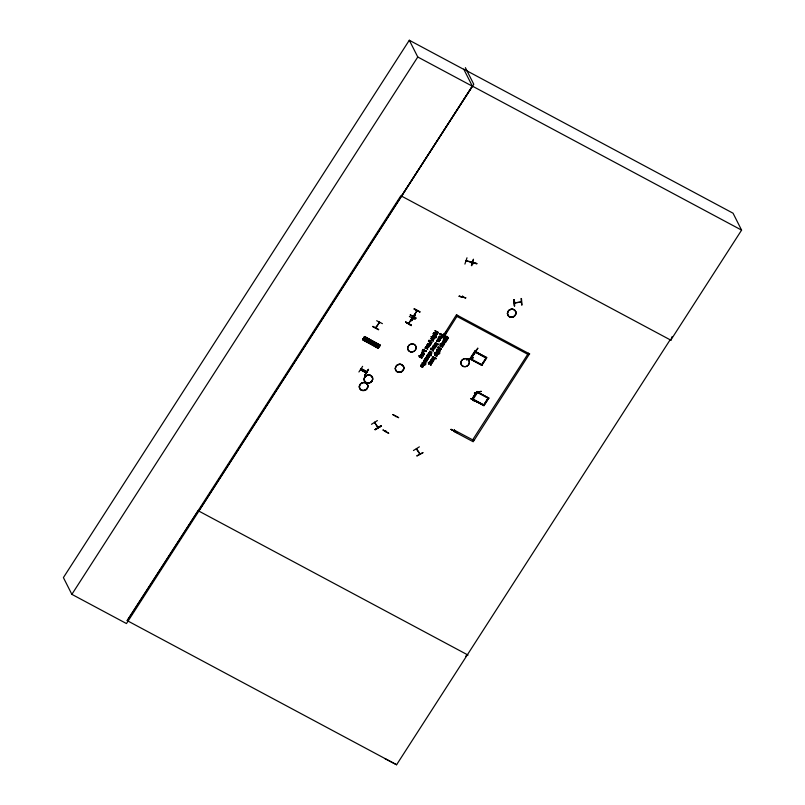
<?xml version="1.0" encoding="UTF-8"?>
<svg xmlns="http://www.w3.org/2000/svg" width="805" height="805" viewBox="0 0 805 805"><rect width="100%" height="100%" fill="white"/><g stroke="black" fill="none" stroke-linecap="round" stroke-linejoin="round"><path stroke-width="1.21" d="M422.082 353.687L422.987 352.791L424.024 354.039M427.767 344.46L427.948 345.023M424.939 363.588L424.376 362.532M435.525 336.54L435.314 335.826M441.975 343.715L442.036 344.228L442.015 343.494M430.172 344.59L429.88 345.637A1.097 0.996 -26.8 0 1 429.246 345.989L427.847 345.486M433.623 360.429L433.332 361.465A1.097 0.996 -26.8 0 1 432.708 361.827L431.561 361.485M435.968 346.653L435.757 345.848M441.663 337.335L441.371 338.382A1.097 0.996 -26.8 0 1 440.748 338.734L439.882 338.523M441.724 337.708L440.627 336.238M416.125 318.005L410.309 314.735M423.571 361.274L424.406 360.137L423.853 360.62M431.118 338.553L431.4 339.297M438.182 349.179L439.017 348.032L438.333 348.686M474.87 351.936L486.472 358.134L474.759 351.684M476.942 392.266L488.555 398.495M477.224 391.864L472.233 399.401L477.244 391.703M470.341 359.111L475.232 351.453L470.392 359.141L469.808 358.819L481.863 365.299L486.773 357.662L474.719 351.191L486.683 357.581L481.762 365.218M488.796 398.093L477.144 391.864M451.142 429.478L456.948 432.597L451.112 429.327M422.303 350.889L422.394 351.453M427.485 358.799L426.791 359.765L426.076 359.282L426.61 358.658M427.948 358.778L427.103 359.936L427.938 358.929M444.843 334.618L445.608 334.769L445.004 334.176M408.356 323.288L408.658 323.801L412.22 317.824M416.336 310.881C418.077 310.066 411.969 317.955 413.69 315.671M416.738 310.398L416.94 310.509M473.33 262.883L473.219 263.829L473.682 263.185M473.34 400.82L473.853 400.568M473.914 400.518L473.582 400.075M422.031 357.36L421.619 358.336L421.337 357.883M423.44 366.094L423.37 365.47M360.6 369.565L366.426 372.645L360.59 369.616M427.465 355.005L428.25 353.637L431.46 355.448L430.182 355.176L429.266 356.474L427.868 355.971M432.849 357.088L436.31 358.527L435.032 358.255L434.116 359.543L432.516 358.879M434.72 344.701L435.374 342.558L438.584 344.379L437.306 344.107L436.129 345.425L434.65 344.57M437.306 344.107L437.024 345.083M444.742 338.462L445.668 338.382L445.759 339.096M474.719 351.292L469.879 358.809M476.802 391.683L488.856 398.052L483.946 405.69L471.891 399.24L476.832 391.602L471.891 399.24L483.976 405.579M385.605 431.239L385.977 431.691L386.008 431.158M422.816 351.101L422.977 350.366M442.036 344.228L442.146 342.709M427.918 355.055L428.572 354.321C431.641 354.864 428.381 357.43 427.817 355.045M435.052 343.987L435.696 343.242C437.739 343.161 436.843 345.546 435.535 344.671M436.994 343.946L436.35 344.993L435.002 344.228M432.798 358.507L433.412 357.39C435.918 357.47 434.126 360.338 432.929 358.597M424.356 364.977C428.059 362.924 423.229 365.369 424.819 363.639M434.398 337.728L436.089 337.677L436.109 336.369L435.586 337.426L434.599 337.315L435.404 336.591M438.484 353.435C441.11 351.332 437.88 354.623 438.564 352.882M459.172 296.19L465.783 297.84L459.182 296.149M459.212 296.361L465.753 297.87M424.376 363.588L423.772 364.333L422.504 363.206M422.514 363.659L423.309 362.602L424.476 363.598M434.952 336.158L434.358 337.285L433.09 336.158M433.1 336.611L433.221 335.906M436.441 352.369L437.769 353.184L436.511 352.057M436.511 352.51L436.994 351.493L438.252 351.976M427.395 354.874L427.596 355.78M432.235 357.943L432.436 358.849M432.265 358.275L433.16 357.36M425.503 358.527L425.765 359.221M425.09 358.859L425.835 357.48L425.654 359.141L427.133 358.165L428.019 358.919M429.779 345.103L429.629 344.389M433.201 360.65L432.406 361.284M422.373 351.03L423.098 349.44L426.227 351.211L424.758 350.869L422.997 351.926M424.406 363.458L424.265 364.011M434.992 336.41L434.287 337.154L433.03 336.48M435.455 336.399L434.599 337.315M438.866 352.298L438.021 353.214M422.082 353.546L423.058 352.932M433.573 346.291L434.549 345.677M431.289 360.439L431.762 359.835M443.998 344.178L443.595 343.192M469.868 358.648L469.879 359.644L470.029 358.899M438.473 349.612L440.476 350.286L438.695 348.646M431.329 352.922L430.635 353.757L428.602 353.083L430.967 354.442L431.51 353.445M424.406 353.757L424.124 354.572A1.097 0.996 -26.8 0 1 423.49 354.935L421.88 354.25M430.162 344.822L429.81 345.496M433.613 360.65L433.261 361.324A1.097 0.996 -26.8 0 1 432.637 361.687L431.842 361.616M445.869 341.612L445.588 342.427M438.172 348.716L438.393 349.622M421.065 365.661C422.786 364.675 421.196 364.494 421.085 365.903M380.091 345.204L378.119 348.364L362.552 339.811L364.735 336.53L364.172 337.285M362.844 339.388L378.39 347.971L362.612 339.418M378.219 348.042L378.752 347.418L363.015 338.935L378.773 347.368L363.206 338.814M364.363 337.104L364.071 337.537L379.668 346.059L364.101 337.506M379.638 346.09L380.292 345.083L364.685 336.611M444.38 344.288L444.461 344.047A1.067 0.976 -26.8 0 0 444.36 343.383L444.149 343.041M464.898 264.1L467.001 257.781M466.548 261.051L465.984 260.83L472.283 262.038M466.477 260.659L466.608 261.253L465.914 261.051M465.793 260.81L476.942 263.577L470.412 262.027M471.78 265.72L473.481 259.19L471.378 265.519M462.724 296.21L462.281 296.793M462.261 296.643L462.714 297.035L462.493 296.149M422.021 357.5L421.619 358.336M431.228 364.403C431.269 366.446 430.786 362.21 429.739 362.844M374.436 422.182L377.917 427.797L377.475 427.143M374.607 422.424L378.018 427.324M388.694 433.211L382.888 429.93L388.634 433.342M444.481 337.798L445.276 336.178C449.683 335.745 448.355 340.877 445.829 339.187M441.673 343.624L442.589 342.497L444.008 342.99M384.84 758.562L396.593 764.75L670.142 339.801L670.776 340.143L672.105 336.621M375.824 327.806L376.026 327.122M379.618 322.463L379.346 321.97M408.799 323.117L408.497 323.63L412.15 317.965M454.01 430.846L454.503 430.101M430.474 365.037L430.786 364.293L430.826 365.228M420.643 355.679L421.367 355.106L423.319 355.74L420.955 354.371L420.774 354.894L420.955 354.371M426.489 357.48L427.193 356.665L426.167 357.118M433.12 349.632L431.852 348.957L432.134 348.424M430.554 348.676L431.289 349.169L430.806 348.293L432.154 348.686L432.859 347.861L434.489 348.726M429.88 362.803L430.584 361.998L432.204 362.874M422.434 350.819L423.098 349.44M442.086 343.634L442.498 342.96L443.485 343.212M515.19 302.398L514.677 302.942L514.395 302.428M520.594 301.825L521.358 301.714M372.906 326.327L378.682 329.456M372.775 326.75L378.581 329.819M411.365 325.19L405.599 322.05L411.385 325.15M411.254 325.612L405.589 322.07L411.254 325.562M415.954 318.267L410.178 315.147M420.26 355.719C421.81 353.838 419.938 356.585 419.314 355.538L419.133 356.062L419.314 355.538M431.752 348.474L432.537 347.69L432.084 348.545M428.874 364.182L429.005 363.307C426.992 362.27 431.118 362.924 430.162 361.264L432.526 362.632M363.025 339.016L378.581 347.569M364.464 336.953L380.03 345.506M379.739 345.838L364.323 337.164M380.111 345.285L364.494 336.571M476.852 263.829L470.301 262.38M360.439 369.847L366.235 372.926M434.589 343.936L435.445 343.212M441.21 337.708L439.852 337.999M433.16 360.791L432.577 361.284M438.785 352.821L438.725 351.725M427.878 344.168L429.025 345.597M427.878 344.46L428.391 343.826L429.226 344.158M443.595 340.958L443.776 341.944M424.336 353.989L424.054 354.431A1.097 0.996 -26.8 0 1 423.42 354.794L423.168 354.824M435.827 346.744L435.545 347.186A1.097 0.996 -26.8 0 1 434.911 347.549M430.947 360.197L431.228 359.755A1.107 1.006 -26.8 0 1 431.862 359.402L432.657 359.473M445.799 341.843L445.517 342.286A1.097 0.996 -26.8 0 1 444.893 342.648L444.642 342.668M431.239 338.533L432.094 337.848L431.108 336.711L434.378 338.553L432.416 338.02L431.591 338.674M423.641 360.65L423.672 361.586M422.867 350.829L423.189 350.024C425.754 349.954 423.561 352.811 422.766 351.101M431.722 353.405L431.601 352.359L429.749 351.292L430.886 352.52M424.074 361.022L424.738 360.308L424.084 361.334M435.103 354.22L435.294 354.985M435.103 354.492L435.757 353.777L437.477 354.693M438.685 348.917L439.349 348.203L441.371 348.877L438.111 347.036L439.087 348.173M439.792 352.852L439.309 353.757M439.671 353.345L439.6 352.409M431.299 353.033L430.564 353.616L428.854 352.701M423.279 366.205C420.894 369.626 424.557 362.23 421.518 366.818C419.002 365.732 422.434 363.105 423.35 365.39M423.209 366.617L423.279 365.249M444.763 336.983L444.642 338.482M429.93 362.451L429.568 363.095M416.326 448.848L419.596 453.839M463.911 69.461L409.302 40.25L63.404 577.588L71.866 594.352L126.476 623.563L472.374 86.216L463.75 69.15L733.043 213.204L741.596 230.129L670.726 340.213M71.866 594.352L417.775 57.004L409.302 40.25M198.755 511.024L472.304 86.075L741.596 230.129M376.67 320.722L382.415 323.65M375.694 327.645L379.427 322.221L379.326 322.946M375.673 327.544L375.985 328.048L379.547 322.081M362.632 366.325L358.919 371.98M363.739 371.206L364.152 370.572M363.93 371.155C364.937 369.948 362.32 371.357 363.749 370.35M409.353 316.466L415.179 319.464M414.253 308.828L420.059 311.927L414.273 308.828M413.066 315.973L413.368 316.476L417.03 310.841M428.844 340.233L433.533 341.25M428.451 341.129L431.842 342.497L430.705 344.248L431.148 342.568L428.451 341.129L431.218 342.709L430.343 344.057M432.094 337.848L431.108 336.711M433.05 333.934L433.332 333.501L433.523 334.286L433.332 333.501M433.714 332.948L435.243 333.33L436.139 331.932L435.133 330.754L438.182 332.385L438 332.928C436.391 330.533 434.177 334.276 437.105 334.317L433.784 333.089L433.976 332.546M428.522 341.26L428.713 340.726M436.139 331.932L435.133 330.754M419.274 356.977L420.049 356.444L419.667 357.289M425.251 347.941L427.274 348.505L425.181 347.8M427.274 348.505C422.384 345.184 431.862 347.981 425.986 346.553M428.18 347.106L426.841 345.214L428.834 347.166L426.419 346.975L427.666 348.968L424.939 348.183M432.597 336.279L432.778 336.45A1.238 1.127 -26.8 0 1 433.12 335.625L433.965 335.262M433.855 334.327L436.461 335.313L433.925 334.467L434.096 333.944M426.66 345.748L426.841 345.214M420.291 356.062L422.092 357.36M436.069 331.791L435.243 333.33M424.406 350.678L423.068 351.433M424.829 351.01L423.712 352.077L422.575 351.694M423.249 355.599L423.068 356.122M425.966 351.614L426.157 351.071M426.419 346.975L427.666 348.968M430.705 344.248L431.842 342.497M433.231 340.344L433.402 339.821L433.231 340.344L431.48 339.287M434.126 338.935L434.378 338.553M438 332.928L438.182 332.385M439.943 333.864L443.263 335.101L442.207 336.993L442.639 335.313L439.943 333.864L442.639 335.313M440.013 334.005L440.204 333.471M430.625 348.817L430.806 348.293M423.38 362.31L422.534 362.673A1.238 1.127 -26.8 0 0 422.192 363.498L423.883 364.906M424.738 360.308L426.761 360.982L424.396 359.614L424.476 360.278M427.193 356.665L429.135 357.299L426.771 355.931L426.932 356.635M433.362 349.722C433.352 352.298 433.11 349.561 431.53 349.199L431.148 350.044L431.218 349.028M432.607 347.82L432.446 347.116L434.801 348.485M439.168 341.712L439.319 341.219L436.501 341.068L436.672 340.545L438.765 341.25L436.672 340.545M437.477 339.297L439.6 339.71L437.276 339.609L438.765 341.25M439.671 339.851L438.343 337.959L440.325 339.901L437.98 339.861L440.104 340.253M421.146 365.963L422.162 364.947M425.785 362.24L425.614 362.763L424.195 361.375M426.69 360.841L426.519 361.365M427.103 360.449L427.284 359.926L427.103 360.449L425.06 359.06M429.065 357.158L428.884 357.682M431.148 353.928L430.967 354.442M443.263 335.101L442.207 336.993M456.505 314.685L444.32 333.984L445.447 334.588L457.632 315.288M434.962 355.317C433.513 354.25 436.944 353.486 434.348 353.123L434.529 352.6L437.789 354.452M436.461 349.833L436.743 349.4L436.934 350.185L436.743 349.4M442.337 345.375L440.355 345.425L440.124 346.039L441.975 345.184L440.104 344.178L440.285 343.654L443.545 345.506L442.026 345.305L442.337 347.388L442.659 346.885M443.404 339.056L443.575 338.543L446.775 340.243L446.594 340.767L443.334 338.915L446.594 340.767M445.366 336.772L444.924 337.989L446.262 337.245L445.366 336.772L446.332 337.386L445.396 338.301L444.853 337.848L445.437 336.913M428.552 364.011L428.934 363.166L428.27 362.814M429.246 362.924L429.87 362.824L429.347 362.532M436.914 351.262L436.531 351.513A1.238 1.127 -26.8 0 0 436.199 352.338L436.129 352.208M437.266 350.225L439.872 351.211L437.336 350.366L437.518 349.843M430.323 361.968L430.162 361.264M432.919 357.229L433.1 356.706M446.212 338.865C447.157 340.042 448.818 337.245 446.604 337.426L446.181 338.895M446.604 337.426L446.282 338.996M444.179 344.379L443.203 344.862L443.847 344.198M447.731 338.03L446.362 338.955M436.642 356.233L436.813 355.709L436.642 356.233L434.891 355.176M438.634 349.098L440.224 350.668M443.303 345.888L443.545 345.506M448.335 337.818L447.198 339.308L446.081 339.368M481.863 365.299L470.15 359.01L474.97 351.362M481.4 365.037L486.321 357.4M472.847 399.743L477.768 392.105M529.579 353.767L473.189 441.744L453.889 431.43L454.614 430.313L473.793 440.426M488.373 397.791L483.463 405.418L488.383 397.781M127.089 620.575L198.121 510.692L468.047 655.079M401.484 196.078L473.773 84.263L465.381 67.64M415.269 314.896L411.637 320.742L415.289 314.986M413.981 318.317C413.297 316.848 413.981 319.273 413.991 317.774M446.413 331.64L442.619 337.325L446.443 331.489M442.659 337.325L446.463 331.489M446.705 331.61L442.569 337.194M445.346 334.377L444.712 334.367M477.828 348.263L474.034 353.948L477.778 348.223M470.965 398.706L476.892 401.625L470.885 398.636M376.629 347.176L378.511 344.329M392.931 414.585L398.706 417.704L392.78 414.595M395.627 416.638L395.396 416.034M425.191 364.494L425.523 363.417M488.716 398.052L483.845 405.609M444.108 344.711L444.39 343.906A1.067 0.976 -26.8 0 0 444.29 343.242M427.616 344.127L427.777 343.926A1.107 1.006 -26.8 0 1 428.411 343.564L428.924 343.564M422.021 352.862L421.74 353.304A1.087 0.996 -26.8 0 0 421.709 353.979M443.414 340.575L443.213 341.149A1.087 0.996 -26.8 0 0 443.173 341.833M443.334 340.928L443.485 340.716A1.107 1.006 -26.8 0 1 444.119 340.354L445.195 340.555M425.352 358.265L425.835 357.48M429.639 345.114L429.125 345.446M422.706 363.085L424.255 363.125M435.374 346.804L434.509 347.116M429.669 355.579L428.079 355.528M436.702 351.936L437.94 351.755M434.519 358.658L433.251 358.819M477.828 391.904L477.446 391.482M442.197 343.403L442.73 343.051M429.981 355.83L428.109 356.112M434.821 358.899L433.241 359.322M420.794 355.699L421.367 355.106M432.275 348.454L432.929 348.002L434.559 348.867M427.566 354.814L428.31 354.281M432.406 357.883L432.949 357.44M435.113 343.846L435.767 343.383L437.065 344.077M427.988 354.914L428.642 354.452L429.94 355.156M361.053 368.911L366.889 371.92M361.244 368.589L367.03 371.689M425.694 358.436L426.288 357.853M470.573 358.617L482.125 364.836M484.218 405.227L472.636 399.028L484.238 405.197M476.711 401.866L470.855 398.666M433.11 351.081L433.221 349.601M422.977 366.698C420.904 367.845 423.983 366.205 422.645 365.218M439.429 353.435L438.433 353.969L435.777 352.53M386.018 431.641L385.736 431.047M465.552 656.377L467.413 654.747M428.059 344.178L428.632 343.956M443.766 340.968L444.944 340.948M433.392 335.916L434.841 336.077M430.112 362.451L432.275 363.015M436.461 351.382L437.92 351.242M443.887 344.721L443.132 344.721M432.023 338.211L431.883 339.086M438.876 348.656L441.13 349.259M435.284 354.22L437.548 354.834M437.88 352.962L438.373 352.057M424.044 364.001L422.434 363.518M371.477 424.305L377.384 420.592M375.16 429.709L381.178 426.177M380.936 425.795L375.14 429.679L381.168 426.157M419.375 446.835L413.448 450.518M416.97 455.952L423.078 452.561L416.91 455.831M445.739 338.523L444.37 337.848M436.773 345.093L434.801 344.741M434.781 358.225L433.482 357.531L432.999 358.738M437.699 353.043L438.413 352.177M426.831 358.688L427.485 358.789M424.014 364.363L424.889 363.78L424.728 362.874M430.886 353.787L431.711 352.499L429.749 351.292M432.023 337.708L431.168 338.392L431.55 339.428M435.505 353.747L434.589 354.291L434.811 355.196M430.252 361.827L429.468 362.612M439.047 353.747L437.809 353.616M424.829 364.977L425.996 363.78M475.353 350.406L475.644 350.92M442.428 342.719L443.444 342.689M514.657 302.62L515.27 302.569M513.882 299.611L514.405 306.061L513.882 299.621M514.154 299.561L514.717 305.991M473.149 357.662L466.518 359.835M466.447 359.694L473.199 357.903M474.407 393.112L481.118 391.29M474.417 393.152L481.179 391.411M440.053 345.898L441.683 345.617L440.124 346.039M412.009 318.639L411.627 318.206M514.677 302.911L521.378 301.935L521.087 301.422M520.614 301.493L521.358 301.976L514.626 302.911M522.012 304.994L521.469 298.544M437.065 351.05L438.453 351.523M377.756 427.133L378.179 427.656M444.048 340.213L445.447 340.716M434.147 345.254L435.213 345.456M440.677 338.593L440.154 338.603M444.964 342.789L443.817 342.447M429.176 345.858L428.109 345.647M440.124 336.701L439.56 337.889M431.842 359.664L433.271 360.791M440.687 338.331C437.709 338.04 440.486 335.051 441.311 337.698M423.44 354.532L422.011 353.546M440.426 336.309L439.902 336.309A1.107 1.006 -26.8 0 0 439.268 336.671L438.987 337.104A1.087 0.996 -26.8 0 0 438.956 337.778M434.73 347.71L433.221 346.804A1.087 0.996 -26.8 0 1 433.231 346.049L433.442 345.476A1.107 1.006 -26.8 0 1 434.076 345.114L435.475 345.617M424.678 365.138L424.094 364.896M442.831 342.9L443.817 343.453M433.895 335.554L435.062 336.42M434.76 347.287L433.503 346.15L434.962 345.848M477.486 392.005L477.566 391.723M434.157 335.142L435.233 335.786M439.097 341.572L436.501 341.068M423.571 362.19L424.648 362.834M423.44 352.58L422.655 352.51A1.087 0.996 -26.8 0 0 421.951 352.982M444.451 342.789L443.555 342.276M422.977 354.935L421.729 354.049M434.68 337.858L436.582 336.732M440.234 336.591L441.311 337.557M444.068 342.045L445.246 342.034L445.225 341.048M428.743 343.856L429.578 344.399M422.605 354.2L423.953 354.19L423.4 352.962M432.688 359.996L431.44 359.875L431.52 360.982M424.205 362.522L422.464 362.532A1.238 1.127 -26.8 0 0 422.122 363.357M429.125 343.494L429.94 344.097M423.722 352.701L422.585 352.369A1.107 1.006 -26.8 0 0 421.951 352.731L421.669 353.164A1.087 0.996 -26.8 0 0 421.639 353.838L421.8 354.19M432.939 359.594L431.792 359.261A1.107 1.006 -26.8 0 0 431.158 359.624L430.876 360.056A1.087 0.996 -26.8 0 0 430.846 360.731L431.631 361.626M472.454 262.36L471.67 262.199M521.68 305.015L521.046 298.464M417.775 57.004L472.374 86.216M670.776 340.143L400.86 195.746L127.301 620.695L396.593 764.75M456.616 314.896L529.68 353.979M435.203 330.895L438.252 332.525M440.275 333.602L443.334 335.242M448.405 337.959L445.276 336.178M411.979 318.649L412.019 317.713M436.431 331.992L437.93 332.787M446.674 337.567L447.801 338.17M446.845 340.384L443.575 338.543M434.67 337.456L435.656 337.567L436.109 336.369M432.366 336.641L434.469 337.869M434.056 338.794L432.416 338.02M432.094 339.116L433.472 339.962M431.671 339.408L433.16 340.203M441.905 345.043L440.104 344.178M442.267 345.234L443.233 345.748M437.377 344.248L438.343 344.761M441.371 348.877L438.111 347.036M439.017 348.032L437.93 347.549M433.04 350.95L433.04 350.074M435.435 353.606L434.348 353.123M435.515 355.015L436.884 355.85M435.082 355.297L436.572 356.092M423.168 349.581L426.227 351.211M424.758 350.869L425.895 351.473M424.476 350.819L423.189 350.024M430.252 355.317L431.218 355.83M433.171 356.846L436.31 358.527M435.103 358.396L436.058 358.909M429.135 357.299L426.771 355.931M421.025 354.512L423.319 355.74M420.663 355.931L420.039 356.031M419.063 355.921L419.797 356.414M420.049 356.444L421.619 357.46L421.196 358.014M427.032 360.308L425.02 358.899M426.761 360.982L424.396 359.614M428.522 362.431L429.176 362.783M429.498 362.954L431.239 364.122M429.256 363.337L430.826 364.353M429.327 363.478L430.675 364.212M425.855 362.381L423.973 361.002M425.614 362.763L423.712 361.586M361.002 368.811L366.818 371.88M444.219 333.773L444.551 334.367L443.716 334.005M414.142 318.106L413.498 317.583L413.981 318.166M444.36 334.538L443.847 334.286M411.637 320.742L415.249 314.886M451.092 429.377L456.948 432.597M364.172 337.204L379.779 345.788M362.653 339.489L378.37 348.002M432.959 350.074L431.53 349.199M421.136 357.028L421.649 357.541M431.178 352.691L429.578 351.815M433.03 359.332L432.366 358.708M435.032 335.625L433.05 335.484A1.238 1.127 -26.8 0 0 432.708 336.309M438.131 351.232L438.645 351.684M438.735 349.863L438.141 349.189M424.124 361.968L423.531 361.294M421.558 356.746L422.102 357.5M441.231 336.671L439.832 336.168A1.107 1.006 -26.8 0 0 439.198 336.53L438.916 336.963A1.087 0.996 -26.8 0 0 438.886 337.637L439.057 337.999M429.739 343.926L428.341 343.423A1.107 1.006 -26.8 0 0 427.707 343.785L427.495 344.359A1.087 0.996 -26.8 0 0 427.465 345.033M433.583 347.176L434.982 347.68A1.097 0.996 -26.8 0 0 435.616 347.327L435.606 345.647M432.869 359.463L433.643 360.338M368.549 369.495L364.866 375.221M443.666 342.678L444.219 343.182M475.675 351.715L470.714 359.312M443.706 341.803L445.054 342.346L445.336 341.189M434.167 347.086L433.503 346.291M427.998 345.013L429.347 345.546L429.508 344.258M431.883 361.234L431.218 360.439M445.296 341.189L443.947 340.656L443.666 341.813M434.891 345.707L435.555 346.502M433.12 359.614L433.543 360.127M443.625 342.417L443.203 341.904M427.918 345.627L427.485 345.114M431.369 361.465L430.937 360.942M439.6 339.71L438.151 338.492M426.59 345.617L428.109 346.965M420.814 366.245L421.518 366.818M423.209 365.178L421.428 364.735L420.763 366.215M440.325 339.901L438.343 337.959M431.108 352.55L431.4 353.063M425.785 346.864L427.203 348.364M437.91 339.72L439.389 341.36M422.997 351.473L422.746 350.96M435.243 345.949L435.555 346.643M432.969 360.097L433.271 360.64M427.747 355.951L427.344 355.065M441.361 336.701L441.683 337.255M443.424 342.236L443.102 341.692A1.087 0.996 -26.8 0 1 443.142 341.008M433.442 347.136L433.12 346.593A1.087 0.996 -26.8 0 1 433.16 345.909M427.707 345.446L427.395 344.892A1.087 0.996 -26.8 0 1 427.425 344.218M375.07 429.558L380.906 425.744M416.588 448.737L419.898 453.648M443.857 343.443L443.153 344.701M520.543 301.563L520.765 302.086M514.999 302.278L515.291 302.791M514.526 302.348L514.677 302.942M528.452 353.174L472.676 439.822M527.738 354.281L456.918 316.405M475.755 350.628L475.252 350.437M469.637 358.708L469.697 359.292M437.105 334.317L436.843 334.719M436.461 335.313L436.219 335.695M433.804 333.854L433.523 334.286M439.872 351.211L439.631 351.594M419.808 312.078L414.062 309.15M437.216 349.752L436.934 350.185M426.791 359.765L427.254 358.527L426.076 359.282M425.845 359.261L426.831 358.074L427.998 358.768M454.221 430.162L454.151 430.745M454.121 430.192L454.201 431.027L453.859 430.584M379.246 322.614L378.954 322.453M371.689 340.515L369.817 343.363M370.109 339.65L368.237 342.497M368.7 338.885L366.828 341.733M367.13 338.02L365.249 340.857M366.074 337.436L364.192 340.284M422.484 351.654L422.293 351.091M441.613 345.476L442.337 347.388M434.609 344.52L434.479 343.997M433.442 345.737A1.087 0.996 -26.8 0 1 434.066 345.375M443.344 340.696A1.087 0.996 -26.8 0 1 443.968 340.334M368.469 369.394L364.796 375.19L368.428 369.364M510.461 317.22A4.347 3.975 -26.8 0 0 515.914 312.129A4.347 3.975 -26.8 0 0 508.861 310.499A4.347 3.975 -26.8 0 0 510.461 317.22M510.41 317.12A4.347 3.975 -26.8 0 0 515.864 312.018A4.347 3.975 -26.8 0 0 508.81 310.388A4.347 3.975 -26.8 0 0 510.41 317.12A4.327 3.955 -26.8 0 0 515.844 312.018A4.327 3.955 -26.8 0 0 508.82 310.398A4.327 3.955 -26.8 0 0 510.41 317.1M463.821 366.577A4.347 3.975 -26.8 0 0 469.275 361.475A4.347 3.975 -26.8 0 0 462.221 359.845A4.347 3.975 -26.8 0 0 463.821 366.577A4.327 3.955 -26.8 0 0 469.255 361.475A4.327 3.955 -26.8 0 0 462.231 359.855A4.327 3.955 -26.8 0 0 463.821 366.557M362.351 390.526A4.347 3.975 -26.8 0 0 367.805 385.424A4.347 3.975 -26.8 0 0 360.751 383.804A4.327 3.955 -26.8 0 0 362.3 390.405A4.347 3.975 -26.8 0 0 367.744 385.323A4.347 3.975 -26.8 0 0 360.69 383.693A4.347 3.975 -26.8 0 0 362.29 390.415A4.327 3.955 -26.8 0 0 367.734 385.323A4.327 3.955 -26.8 0 0 360.7 383.703A4.347 3.975 -26.8 0 0 362.351 390.526M367.161 383.049A4.347 3.975 -26.8 0 0 372.614 377.948A4.347 3.975 -26.8 0 0 365.561 376.327A4.347 3.975 -26.8 0 0 367.161 383.049A4.347 3.975 -26.8 0 0 372.564 377.847A4.347 3.975 -26.8 0 0 365.5 376.217A4.347 3.975 -26.8 0 0 367.11 382.939M367.11 382.928A4.327 3.955 -26.8 0 0 372.544 377.847A4.327 3.955 -26.8 0 0 365.52 376.227A4.327 3.955 -26.8 0 0 367.11 382.928M410.671 351.946A4.347 3.975 -26.8 0 0 416.125 346.844A4.347 3.975 -26.8 0 0 409.071 345.224A4.347 3.975 -26.8 0 0 410.671 351.946M410.631 351.825A4.327 3.955 -26.8 0 0 416.054 346.754A4.327 3.955 -26.8 0 0 409.031 345.134A4.327 3.955 -26.8 0 0 410.631 351.825M398.334 372.292A4.347 3.975 -26.8 0 0 403.788 367.191A4.327 3.955 -26.8 0 0 396.694 365.48A4.347 3.975 -26.8 0 0 398.284 372.192A4.347 3.975 -26.8 0 0 403.738 367.09A4.347 3.975 -26.8 0 0 396.684 365.46A4.327 3.955 -26.8 0 0 398.284 372.172A4.327 3.955 -26.8 0 0 403.718 367.1A4.347 3.975 -26.8 0 0 396.734 365.571A4.347 3.975 -26.8 0 0 398.334 372.292"/></g></svg>
